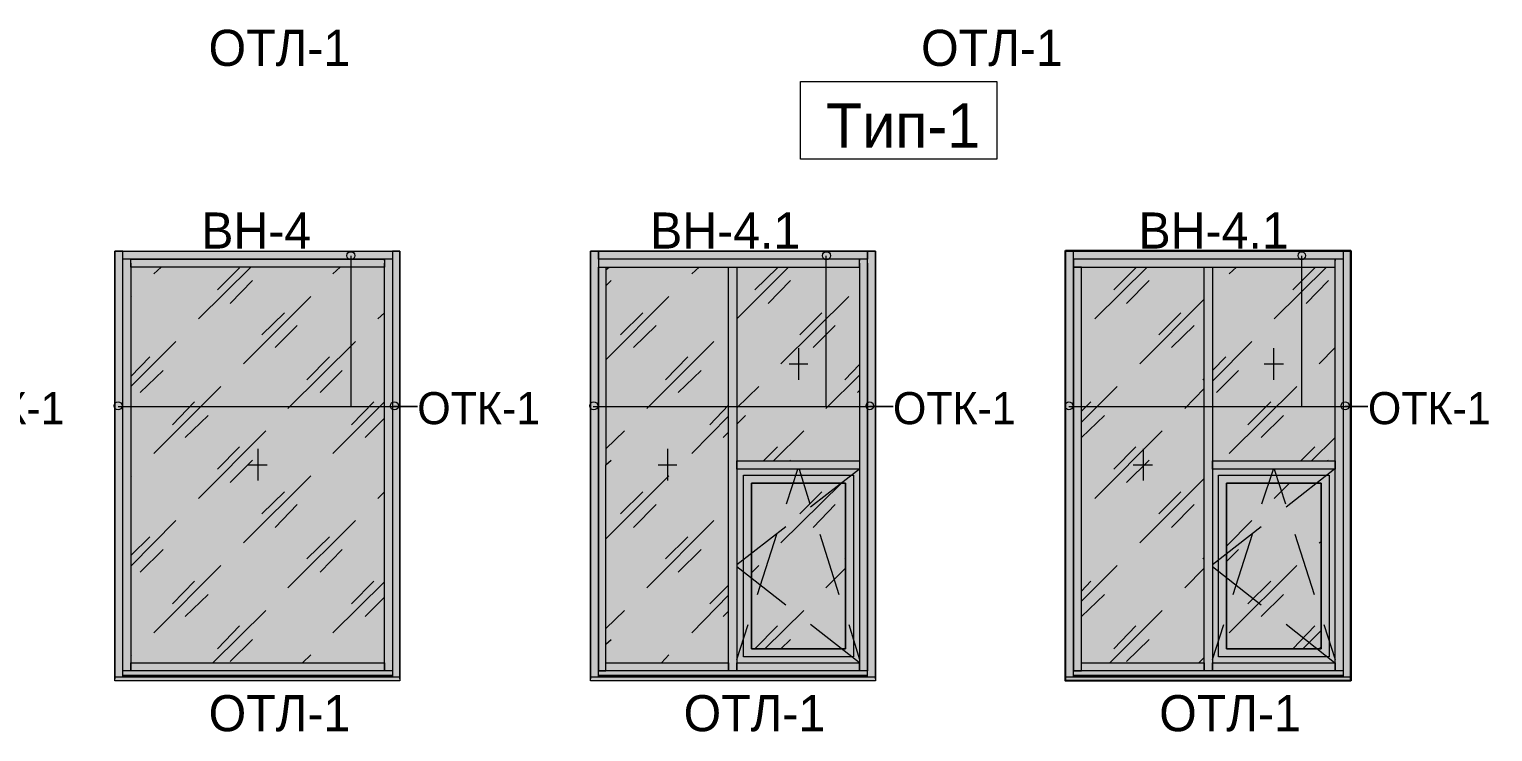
# Model space of a CAD drawing. Header units: millimetres. Extents: x 2294 to 908349, y -83289 to 219220.
# Drawn here: x 327248 to 336784, y 47355 to 51934 of the extents above; entities that cross this region are included whole.
import ezdxf

# ---------------------------------------------------------------- set-up
doc = ezdxf.new("R2010")
doc.units = ezdxf.units.MM
doc.layers.add('PDF _Геометрия', color=7, linetype='Continuous')
doc.layers.add('PDF _Текст', color=7, linetype='Continuous')

msp = doc.modelspace()

# ---------------------------------------------------------------- hatches: boundary and pattern name
at = {"transparency": 33554551}
h = msp.add_hatch(color=3, dxfattribs=at)
h.dxf.hatch_style = 1
h.paths.add_polyline_path([(327805.1, 50492.7), (329663, 50492.7), (329663, 47686.2), (327805.1, 47686.2)])
h = msp.add_hatch(color=3, dxfattribs=at)
h.dxf.hatch_style = 1
h.paths.add_polyline_path([(330904.5, 50492.7), (332762.4, 50492.7), (332762.4, 47686.2), (330904.5, 47686.2)])
h = msp.add_hatch(color=3, dxfattribs=at)
h.dxf.hatch_style = 1
h.paths.add_polyline_path([(333999.6, 50492.7), (335857.5, 50492.7), (335857.5, 47686.2), (333999.6, 47686.2)])

# ---------------------------------------------------------------- linework, layer by layer
msp.add_lwpolyline([(333999.6, 50492.7), (335857.5, 50492.7), (335857.5, 47686.2), (333999.6, 47686.2)], close=True)
at = {"layer": 'PDF _Геометрия', "lineweight": 9}
for points in [[(332272.8, 51594.4), (333553.7, 51594.4), (333553.7, 51087.3), (332272.8, 51087.3)], [(327883.8, 50488.4), (329614.9, 50488.4), (329614.9, 50435.9), (327883.8, 50435.9), (327857.5, 50435.9), (327857.5, 50488.4)], [(331831.3, 50435.9), (330957, 50435.9), (330957, 50383.5), (331831.3, 50383.5), (332657.5, 50383.5), (332657.5, 50435.9), (331831.3, 50435.9), (330983.2, 50435.9), (330957, 50435.9), (330957, 50488.4), (330983.2, 50488.4), (331831.3, 50488.4), (332683.8, 50488.4), (332710, 50488.4), (332710, 50435.9), (332683.8, 50435.9)], [(334930.7, 50435.9), (334052.1, 50435.9), (334052.1, 50383.5), (334930.7, 50383.5), (335757, 50383.5), (335757, 50435.9), (334930.7, 50435.9), (334078.3, 50435.9), (334052.1, 50435.9), (334052.1, 50488.4), (334078.3, 50488.4), (334930.7, 50488.4), (335783.2, 50488.4), (335809.4, 50488.4), (335809.4, 50435.9), (335783.2, 50435.9)], [(331857.5, 47751.8), (331805.1, 47751.8), (331005.1, 47751.8), (331005.1, 47804.2), (331805.1, 47804.2), (331805.1, 47751.8), (331805.1, 49093.8), (331805.1, 50383.5), (331857.5, 50383.5), (331857.5, 49093.8)], [(334957, 47751.8), (334904.5, 47751.8), (334104.5, 47751.8), (334104.5, 47804.2), (334904.5, 47804.2), (334904.5, 47751.8), (334904.5, 49093.8), (334904.5, 50383.5), (334957, 50383.5), (334957, 49093.8)], [(332657.5, 49067.6), (331857.5, 49067.6), (331857.5, 49120.1), (332657.5, 49120.1)], [(335757, 49067.6), (334957, 49067.6), (334957, 49120.1), (335757, 49120.1)], [(331901.2, 49028.3), (332618.2, 49028.3), (332618.2, 47843.6), (331901.2, 47843.6)], [(332618.2, 49028.3), (332618.2, 47843.6), (331901.2, 47843.6), (331901.2, 49028.3)], [(334996.3, 49028.3), (335717.6, 49028.3), (335717.6, 47843.6), (334996.3, 47843.6)], [(335717.6, 49028.3), (335717.6, 47843.6), (334996.3, 47843.6), (334996.3, 49028.3)], [(332565.7, 48975.8), (331953.7, 48975.8), (331953.7, 47896), (332565.7, 47896)], [(335665.2, 48975.8), (335048.8, 48975.8), (335048.8, 47896), (335665.2, 47896)], [(335048.8, 47896), (335048.8, 48975.8), (335665.2, 48975.8), (335665.2, 47896)], [(329562.5, 47751.8), (327910, 47751.8), (327910, 47804.2), (329562.5, 47804.2)], [(335757, 47751.8), (334957, 47751.8), (334957, 47804.2), (335757, 47804.2)], [(329663, 47686.2), (327805.1, 47686.2), (327805.1, 47712.4), (329663, 47712.4)], [(332762.4, 47686.2), (330904.5, 47686.2), (330904.5, 47712.4), (332762.4, 47712.4)], [(335861.9, 47686.2), (333999.6, 47686.2), (333999.6, 47712.4), (335861.9, 47712.4)]]:
    msp.add_lwpolyline(points, close=True, dxfattribs=at)
for points in [[(327910, 50409.7), (327910, 47751.8), (327857.5, 47751.8), (327857.5, 50409.7), (327857.5, 50488.4), (327805.1, 50488.4), (327805.1, 50409.7), (327805.1, 47778), (327805.1, 47699.3), (327805.1, 50488.4), (329663, 50488.4), (329663, 47699.3), (329663, 47778), (329663, 50409.7), (329663, 50488.4), (329614.9, 50488.4), (329614.9, 50409.7), (329614.9, 47751.8), (329562.5, 47751.8), (329562.5, 50409.7)], [(329343.9, 50457.8), (329343.9, 49474.2), (329776.7, 49474.2), (329623.7, 49474.2)], [(332710, 50409.7), (332710, 50488.4), (332762.4, 50488.4), (332762.4, 50409.7), (332762.4, 49093.8), (332762.4, 47778), (332762.4, 47699.3), (332762.4, 50488.4), (330904.5, 50488.4), (330904.5, 47699.3), (330904.5, 47778), (330904.5, 49093.8), (330904.5, 50409.7), (330904.5, 50488.4), (330957, 50488.4), (330957, 50409.7), (330957, 49093.8), (330957, 47751.8), (331005.1, 47751.8), (331005.1, 49093.8), (331040, 49124.4)], [(332439, 50457.8), (332439, 49474.2), (332876.1, 49474.2), (332723.1, 49474.2)], [(334052.1, 47712.4), (334052.1, 47778), (334052.1, 49093.8), (334052.1, 47751.8), (334104.5, 47751.8), (334104.5, 49093.8), (334104.5, 50383.5), (334052.1, 50383.5), (334052.1, 49093.8), (334052.1, 50409.7), (334052.1, 50488.4), (333999.6, 50488.4), (333999.6, 50409.7), (333999.6, 49093.8), (333999.6, 47778), (333999.6, 47699.3), (333999.6, 50488.4), (335861.9, 50488.4), (335861.9, 47699.3), (335861.9, 47778), (335861.9, 49093.8), (335861.9, 50409.7), (335861.9, 50488.4), (335809.4, 50488.4), (335809.4, 50409.7), (335809.4, 49093.8), (335809.4, 47751.8), (335757, 47751.8), (335757, 49093.8), (335757, 50409.7)], [(335538.4, 50457.8), (335538.4, 49474.2), (335971.2, 49474.2), (335822.5, 49474.2)], [(327857.5, 47712.4), (327857.5, 47778), (327857.5, 50409.7)], [(329562.5, 50427.2), (329562.5, 50435.9), (329562.5, 50383.5), (327910, 50383.5), (327910, 50435.9), (329562.5, 50435.9)], [(327910, 50427.2), (327910, 50435.9)], [(328058.6, 50339.7), (328106.7, 50383.5)], [(328351.5, 50046.8), (328692.5, 50383.5)], [(328473.9, 50234.8), (328618.2, 50379.1)], [(329225.8, 50339.7), (329273.9, 50383.5)], [(329614.9, 50409.7), (329614.9, 47778), (329614.9, 47712.4)], [(330957, 47712.4), (330957, 47778), (330957, 49093.8), (330957, 50383.5), (331005.1, 50383.5), (331005.1, 49093.8)], [(331005.1, 50366), (331026.9, 50383.5)], [(331564.6, 50339.7), (331612.7, 50383.5)], [(332657.5, 50409.7), (332657.5, 49093.8), (332657.5, 47751.8), (331857.5, 47751.8), (331857.5, 47804.2), (332657.5, 47804.2)], [(331857.5, 50046.8), (332194.1, 50383.5)], [(331975.6, 50234.8), (332124.2, 50379.1)], [(332710, 47712.4), (332710, 47778), (332710, 49093.8), (332710, 50409.7), (332710, 49093.8), (332710, 47751.8), (332657.5, 47751.8), (332657.5, 47804.2), (332338.4, 48053.4)], [(332657.5, 50435.9), (332657.5, 50427.2)], [(334192, 50046.8), (334532.9, 50383.5)], [(334314.4, 50234.8), (334458.6, 50379.1)], [(335066.3, 50339.7), (335114.4, 50383.5)], [(335359.2, 50046.8), (335700.1, 50383.5)], [(335481.6, 50234.8), (335625.8, 50379.1)], [(335757, 50435.9), (335757, 50427.2)], [(335809.4, 50409.7), (335809.4, 49093.8), (335809.4, 47778), (335809.4, 47712.4)], [(328557, 50147.4), (328701.3, 50296)], [(331005.1, 50261), (331040, 50296)], [(332063, 50147.4), (332207.3, 50296)], [(334397.4, 50147.4), (334546, 50296)], [(335569, 50147.4), (335713.3, 50296)], [(327910, 50186.7), (327914.4, 50191.1)], [(328644.4, 49753.9), (329081.6, 50191.1)], [(331005.1, 49780.2), (331416, 50191.1)], [(332146.1, 49753.9), (332587.6, 50191.1)], [(334484.8, 49753.9), (334904.5, 50173.6)], [(328762.5, 49941.9), (328911.1, 50086.2)], [(329518.7, 50046.8), (329562.5, 50086.2)], [(331101.2, 49941.9), (331245.5, 50086.2)], [(332268.5, 49941.9), (332412.7, 50086.2)], [(334607.3, 49941.9), (334751.5, 50086.2)], [(328849.9, 49858.9), (328994.1, 50003.1)], [(331184.3, 49858.9), (331332.9, 50003.1)], [(332355.9, 49858.9), (332500.2, 50003.1)], [(334690.3, 49858.9), (334838.9, 50003.1)], [(327910, 49605.3), (328202.9, 49898.2)], [(328932.9, 49461.1), (329374.5, 49898.2)], [(331271.7, 49461.1), (331708.9, 49898.2)], [(334957, 49640.3), (335214.9, 49898.2)], [(327910, 49670.9), (328032.4, 49797.7)], [(329055.4, 49649), (329204, 49797.7)], [(331394.1, 49649), (331538.4, 49797.7)], [(332259.7, 49854.5), (332259.7, 49649)], [(334957, 49710.2), (335044.4, 49797.7)], [(335354.8, 49854.5), (335354.8, 49649)], [(335652.1, 49753.9), (335757, 49858.9)], [(327971.2, 49566), (328119.8, 49710.2)], [(329142.8, 49566), (329287, 49710.2)], [(331477.2, 49566), (331625.8, 49710.2)], [(332198.5, 49753.9), (332320.9, 49753.9)], [(332561.4, 49649), (332657.5, 49749.6)], [(334983.2, 49566), (335127.5, 49710.2)], [(335293.6, 49753.9), (335420.4, 49753.9)], [(328058.6, 49168.2), (328495.8, 49605.3)], [(331857.5, 49465.4), (332001.8, 49605.3)], [(332439, 49461.1), (332657.5, 49679.6)], [(334104.5, 49373.6), (334336.2, 49605.3)], [(334777.7, 49461.1), (334904.5, 49592.2)], [(334895.8, 49649), (334904.5, 49657.8)], [(335066.3, 49168.2), (335507.8, 49605.3)], [(328181, 49356.1), (328325.3, 49504.8)], [(329225.8, 49168.2), (329562.5, 49504.8)], [(329348.2, 49356.1), (329492.5, 49504.8)], [(332644.4, 49566), (332657.5, 49579.1)], [(334104.5, 49443.6), (334165.7, 49504.8)], [(335188.7, 49356.1), (335337.3, 49504.8)], [(327826.9, 49474.2), (329776.7, 49474.2)], [(328264.1, 49273.1), (328412.7, 49417.3)], [(329435.7, 49273.1), (329562.5, 49399.8)], [(330922, 49474.2), (332876.1, 49474.2)], [(331564.6, 49168.2), (331805.1, 49413)], [(331682.7, 49356.1), (331805.1, 49482.9)], [(331857.5, 49360.5), (331914.4, 49417.3)], [(334021.5, 49474.2), (335971.2, 49474.2)], [(334104.5, 49273.1), (334253.2, 49417.3)], [(335276.1, 49273.1), (335420.4, 49417.3)], [(328351.5, 48875.3), (328788.7, 49316.8)], [(331005.1, 49198.8), (331127.5, 49316.8)], [(331770.1, 49273.1), (331805.1, 49308)], [(332098, 49120.1), (332294.7, 49316.8)], [(334192, 48875.3), (334629.1, 49316.8)], [(328473.9, 49067.6), (328618.2, 49211.9)], [(332032.4, 49120.1), (332124.2, 49211.9)], [(334314.4, 49067.6), (334458.6, 49211.9)], [(335534, 49120.1), (335625.8, 49211.9)], [(335604, 49120.1), (335757, 49273.1)], [(328557, 48980.2), (328701.3, 49124.4)], [(328736.2, 49198.8), (328736.2, 48993.3)], [(331407.3, 49198.8), (331407.3, 48993.3)], [(332202.9, 49120.1), (332207.3, 49124.4)], [(334397.4, 48980.2), (334546, 49124.4)], [(334506.7, 49198.8), (334506.7, 48993.3)], [(335704.5, 49120.1), (335713.3, 49124.4)], [(327910, 49019.5), (327914.4, 49023.9)], [(328644.4, 48586.7), (329081.6, 49023.9)], [(328675, 49093.8), (328797.4, 49093.8)], [(331005.1, 48613), (331416, 49023.9)], [(331346.1, 49093.8), (331468.5, 49093.8)], [(332181, 48840.3), (332255.3, 49067.6)], [(332264.1, 49067.6), (332334, 48840.3)], [(332657.5, 49067.6), (332338.4, 48818.4)], [(334441.1, 49093.8), (334567.9, 49093.8)], [(335280.5, 48840.3), (335354.8, 49067.6)], [(335359.2, 49067.6), (335433.5, 48840.3)], [(335752.6, 49067.6), (335437.9, 48818.4)], [(331953.7, 48971.4), (331953.7, 48975.8), (332565.7, 48975.8), (332565.7, 47896), (331953.7, 47896), (331953.7, 48975.8)], [(332146.1, 48586.7), (332539.5, 48975.8)], [(334484.8, 48586.7), (334904.5, 49006.4)], [(335359.2, 48875.3), (335459.7, 48975.8)], [(328762.5, 48774.7), (328911.1, 48919)], [(328849.9, 48687.3), (328994.1, 48835.9)], [(329518.7, 48875.3), (329562.5, 48919)], [(331101.2, 48774.7), (331245.5, 48919)], [(331184.3, 48687.3), (331332.9, 48835.9)], [(332268.5, 48774.7), (332412.7, 48919)], [(332355.9, 48687.3), (332500.2, 48835.9)], [(334607.3, 48774.7), (334751.5, 48919)], [(334690.3, 48687.3), (334838.9, 48835.9)], [(327910, 48433.7), (328202.9, 48731)], [(328932.9, 48293.8), (329374.5, 48731)], [(331271.7, 48293.8), (331708.9, 48731)], [(335048.8, 48564.9), (335214.9, 48731)], [(332176.7, 48691.7), (331857.5, 48442.5)], [(331993, 48250.1), (332119.8, 48643.6)], [(332399.6, 48643.6), (332522, 48250.1)], [(335276.1, 48691.7), (334957, 48442.5)], [(335092.5, 48250.1), (335219.3, 48643.6)], [(335494.7, 48643.6), (335621.5, 48250.1)], [(327910, 48503.7), (328032.4, 48626.1)], [(327971.2, 48394.4), (328119.8, 48543)], [(329055.4, 48481.8), (329204, 48626.1)], [(329142.8, 48394.4), (329287, 48543)], [(331394.1, 48481.8), (331538.4, 48626.1)], [(331477.2, 48394.4), (331625.8, 48543)], [(335048.8, 48464.3), (335127.5, 48543)], [(335652.1, 48586.7), (335665.2, 48595.5)], [(332561.4, 48481.8), (332565.7, 48486.2)], [(334895.8, 48481.8), (334904.5, 48490.6)], [(328058.6, 48000.9), (328495.8, 48438.1)], [(332176.7, 48180.2), (331857.5, 48429.4)], [(331953.7, 48390), (332001.8, 48438.1)], [(332439, 48293.8), (332565.7, 48420.6)], [(334104.5, 48206.4), (334336.2, 48438.1)], [(334777.7, 48293.8), (334904.5, 48420.6)], [(335276.1, 48180.2), (334957, 48429.4)], [(335066.3, 48000.9), (335507.8, 48438.1)], [(328181, 48188.9), (328325.3, 48337.6)], [(329225.8, 48000.9), (329562.5, 48333.2)], [(329348.2, 48188.9), (329492.5, 48337.6)], [(331682.7, 48188.9), (331805.1, 48311.3)], [(334104.5, 48272), (334165.7, 48337.6)], [(335188.7, 48188.9), (335337.3, 48337.6)], [(328264.1, 48105.9), (328412.7, 48250.1)], [(329435.7, 48105.9), (329562.5, 48232.6)], [(331564.6, 48000.9), (331805.1, 48245.8)], [(334104.5, 48105.9), (334253.2, 48250.1)], [(335276.1, 48105.9), (335420.4, 48250.1)], [(328443.3, 47804.2), (328788.7, 48145.2)], [(331005.1, 48027.2), (331127.5, 48145.2)], [(331770.1, 48105.9), (331805.1, 48140.8)], [(332041.1, 47896), (332294.7, 48145.2)], [(334288.1, 47804.2), (334629.1, 48145.2)], [(328473.9, 47896), (328618.2, 48044.7)], [(331857.5, 47826.1), (331931.8, 48053.4)], [(331975.6, 47896), (332124.2, 48044.7)], [(332587.6, 48053.4), (332657.5, 47826.1)], [(334314.4, 47896), (334458.6, 48044.7)], [(334957, 47826.1), (335031.3, 48053.4)], [(335752.6, 47804.2), (335437.9, 48053.4)], [(335481.6, 47896), (335625.8, 48044.7)], [(335547.1, 47896), (335665.2, 48014.1)], [(335682.7, 48053.4), (335757, 47826.1)], [(328557, 47813), (328701.3, 47957.2)], [(331005.1, 47926.6), (331040, 47957.2)], [(332146.1, 47896), (332207.3, 47957.2)], [(334397.4, 47813), (334546, 47957.2)], [(335652.1, 47896), (335665.2, 47909.1)], [(327910, 47852.3), (327914.4, 47856.7)], [(329029.1, 47804.2), (329081.6, 47856.7)], [(331367.9, 47804.2), (331416, 47856.7)], [(334869.5, 47804.2), (334904.5, 47839.2)], [(327805.1, 47712.4), (327805.1, 47712.4)], [(327805.1, 47686.2), (327805.1, 47690.6)], [(329614.9, 47751.8), (327857.5, 47751.8)], [(329614.9, 47721.2), (327857.5, 47721.2), (329614.9, 47721.2)], [(329614.9, 47721.2), (327857.5, 47721.2)], [(329663, 47712.4), (329663, 47712.4)], [(329663, 47690.6), (329663, 47686.2)], [(330904.5, 47712.4), (330904.5, 47712.4)], [(330904.5, 47686.2), (330904.5, 47690.6)], [(332710, 47751.8), (330957, 47751.8)], [(332710, 47721.2), (330957, 47721.2), (332710, 47721.2)], [(332710, 47721.2), (330957, 47721.2)], [(332762.4, 47712.4), (332762.4, 47712.4)], [(332762.4, 47690.6), (332762.4, 47686.2)], [(333999.6, 47712.4), (333999.6, 47712.4)], [(333999.6, 47686.2), (333999.6, 47690.6)], [(335809.4, 47751.8), (334052.1, 47751.8)], [(335809.4, 47721.2), (334052.1, 47721.2), (335809.4, 47721.2)], [(335809.4, 47721.2), (334052.1, 47721.2)], [(335861.9, 47712.4), (335861.9, 47712.4)], [(335861.9, 47690.6), (335861.9, 47686.2)]]:
    msp.add_lwpolyline(points, dxfattribs=at)
for points in [[(329317.6, 50457.8), (329317.6, 50475.3), (329326.4, 50484), (329343.9, 50484)], [(329317.6, 50457.8), (329317.6, 50475.3), (329326.4, 50484), (329343.9, 50484)], [(329343.9, 50431.5), (329326.4, 50431.5), (329317.6, 50444.7), (329317.6, 50457.8)], [(329343.9, 50431.5), (329326.4, 50431.5), (329317.6, 50444.7), (329317.6, 50457.8)], [(329343.9, 50484), (329357, 50484), (329370.1, 50475.3), (329370.1, 50457.8)], [(329343.9, 50484), (329357, 50484), (329370.1, 50475.3), (329370.1, 50457.8)], [(329370.1, 50457.8), (329370.1, 50444.7), (329357, 50431.5), (329343.9, 50431.5)], [(329370.1, 50457.8), (329370.1, 50444.7), (329357, 50431.5), (329343.9, 50431.5)], [(332417.1, 50457.8), (332417.1, 50475.3), (332425.8, 50484), (332443.3, 50484)], [(332417.1, 50457.8), (332417.1, 50475.3), (332425.8, 50484), (332443.3, 50484)], [(332443.3, 50431.5), (332425.8, 50431.5), (332417.1, 50444.7), (332417.1, 50457.8)], [(332443.3, 50431.5), (332425.8, 50431.5), (332417.1, 50444.7), (332417.1, 50457.8)], [(332443.3, 50484), (332456.4, 50484), (332469.6, 50475.3), (332469.6, 50457.8)], [(332443.3, 50484), (332456.4, 50484), (332469.6, 50475.3), (332469.6, 50457.8)], [(332469.6, 50457.8), (332469.6, 50444.7), (332456.4, 50431.5), (332443.3, 50431.5)], [(332469.6, 50457.8), (332469.6, 50444.7), (332456.4, 50431.5), (332443.3, 50431.5)], [(335516.5, 50457.8), (335516.5, 50475.3), (335525.3, 50484), (335538.4, 50484)], [(335516.5, 50457.8), (335516.5, 50475.3), (335525.3, 50484), (335538.4, 50484)], [(335538.4, 50431.5), (335525.3, 50431.5), (335516.5, 50444.7), (335516.5, 50457.8)], [(335538.4, 50431.5), (335525.3, 50431.5), (335516.5, 50444.7), (335516.5, 50457.8)], [(335538.4, 50484), (335551.5, 50484), (335564.6, 50475.3), (335564.6, 50457.8)], [(335538.4, 50484), (335551.5, 50484), (335564.6, 50475.3), (335564.6, 50457.8)], [(335564.6, 50457.8), (335564.6, 50444.7), (335551.5, 50431.5), (335538.4, 50431.5)], [(335564.6, 50457.8), (335564.6, 50444.7), (335551.5, 50431.5), (335538.4, 50431.5)], [(327800.7, 49478.5), (327800.7, 49496), (327809.5, 49504.8), (327826.9, 49504.8)], [(327800.7, 49478.5), (327800.7, 49496), (327809.5, 49504.8), (327826.9, 49504.8)], [(327826.9, 49504.8), (327840.1, 49504.8), (327853.2, 49496), (327853.2, 49478.5)], [(327826.9, 49504.8), (327840.1, 49504.8), (327853.2, 49496), (327853.2, 49478.5)], [(329601.8, 49478.5), (329601.8, 49496), (329610.5, 49504.8), (329628, 49504.8)], [(329601.8, 49478.5), (329601.8, 49496), (329610.5, 49504.8), (329628, 49504.8)], [(329628, 49504.8), (329641.1, 49504.8), (329654.3, 49496), (329654.3, 49478.5)], [(329628, 49504.8), (329641.1, 49504.8), (329654.3, 49496), (329654.3, 49478.5)], [(330900.2, 49478.5), (330900.2, 49496), (330908.9, 49504.8), (330926.4, 49504.8)], [(330900.2, 49478.5), (330900.2, 49496), (330908.9, 49504.8), (330926.4, 49504.8)], [(330926.4, 49504.8), (330939.5, 49504.8), (330952.6, 49496), (330952.6, 49478.5)], [(330926.4, 49504.8), (330939.5, 49504.8), (330952.6, 49496), (330952.6, 49478.5)], [(332701.2, 49478.5), (332701.2, 49496), (332710, 49504.8), (332723.1, 49504.8)], [(332701.2, 49478.5), (332701.2, 49496), (332710, 49504.8), (332723.1, 49504.8)], [(332723.1, 49504.8), (332736.2, 49504.8), (332749.3, 49496), (332749.3, 49478.5)], [(332723.1, 49504.8), (332736.2, 49504.8), (332749.3, 49496), (332749.3, 49478.5)], [(333999.6, 49478.5), (333999.6, 49496), (334008.3, 49504.8), (334021.5, 49504.8)], [(333999.6, 49478.5), (333999.6, 49496), (334008.3, 49504.8), (334021.5, 49504.8)], [(334021.5, 49504.8), (334034.6, 49504.8), (334047.7, 49496), (334047.7, 49478.5)], [(334021.5, 49504.8), (334034.6, 49504.8), (334047.7, 49496), (334047.7, 49478.5)], [(335796.3, 49478.5), (335796.3, 49496), (335805.1, 49504.8), (335822.5, 49504.8)], [(335796.3, 49478.5), (335796.3, 49496), (335805.1, 49504.8), (335822.5, 49504.8)], [(335822.5, 49504.8), (335835.7, 49504.8), (335848.8, 49496), (335848.8, 49478.5)], [(335822.5, 49504.8), (335835.7, 49504.8), (335848.8, 49496), (335848.8, 49478.5)], [(327826.9, 49452.3), (327809.5, 49452.3), (327800.7, 49465.4), (327800.7, 49478.5)], [(327826.9, 49452.3), (327809.5, 49452.3), (327800.7, 49465.4), (327800.7, 49478.5)], [(327853.2, 49478.5), (327853.2, 49465.4), (327840.1, 49452.3), (327826.9, 49452.3)], [(327853.2, 49478.5), (327853.2, 49465.4), (327840.1, 49452.3), (327826.9, 49452.3)], [(329628, 49452.3), (329610.5, 49452.3), (329601.8, 49465.4), (329601.8, 49478.5)], [(329628, 49452.3), (329610.5, 49452.3), (329601.8, 49465.4), (329601.8, 49478.5)], [(329654.3, 49478.5), (329654.3, 49465.4), (329641.1, 49452.3), (329628, 49452.3)], [(329654.3, 49478.5), (329654.3, 49465.4), (329641.1, 49452.3), (329628, 49452.3)], [(330926.4, 49452.3), (330908.9, 49452.3), (330900.2, 49465.4), (330900.2, 49478.5)], [(330926.4, 49452.3), (330908.9, 49452.3), (330900.2, 49465.4), (330900.2, 49478.5)], [(330952.6, 49478.5), (330952.6, 49465.4), (330939.5, 49452.3), (330926.4, 49452.3)], [(330952.6, 49478.5), (330952.6, 49465.4), (330939.5, 49452.3), (330926.4, 49452.3)], [(332723.1, 49452.3), (332710, 49452.3), (332701.2, 49465.4), (332701.2, 49478.5)], [(332723.1, 49452.3), (332710, 49452.3), (332701.2, 49465.4), (332701.2, 49478.5)], [(332749.3, 49478.5), (332749.3, 49465.4), (332736.2, 49452.3), (332723.1, 49452.3)], [(332749.3, 49478.5), (332749.3, 49465.4), (332736.2, 49452.3), (332723.1, 49452.3)], [(334021.5, 49452.3), (334008.3, 49452.3), (333999.6, 49465.4), (333999.6, 49478.5)], [(334021.5, 49452.3), (334008.3, 49452.3), (333999.6, 49465.4), (333999.6, 49478.5)], [(334047.7, 49478.5), (334047.7, 49465.4), (334034.6, 49452.3), (334021.5, 49452.3)], [(334047.7, 49478.5), (334047.7, 49465.4), (334034.6, 49452.3), (334021.5, 49452.3)], [(335822.5, 49452.3), (335805.1, 49452.3), (335796.3, 49465.4), (335796.3, 49478.5)], [(335822.5, 49452.3), (335805.1, 49452.3), (335796.3, 49465.4), (335796.3, 49478.5)], [(335848.8, 49478.5), (335848.8, 49465.4), (335835.7, 49452.3), (335822.5, 49452.3)], [(335848.8, 49478.5), (335848.8, 49465.4), (335835.7, 49452.3), (335822.5, 49452.3)]]:
    msp.add_open_spline(points, degree=3, dxfattribs=at)

# ---------------------------------------------------------------- texts
at = {"layer": 'PDF _Текст', "attachment_point": 4, "style": ''}
for s, insert, char_height in [('ОТЛ-1', (328416, 51811), 235.29), ('ОТЛ-1', (333059.1, 51811), 235.29), ('Тип-1', (332438.4, 51305.9), 289.45), ('ВН-4', (328368.3, 50621.9), 235.29), ('ВН-4.1', (331293, 50621.9), 235.29), ('ВН-4.1', (334475.4, 50621.9), 235.29), ('ОТК-1', (326676.8, 49462.9), 209.3), ('ОТК-1', (329776.1, 49462.9), 209.3), ('ОТК-1', (332875.5, 49462.9), 209.3), ('ОТК-1', (335970.5, 49462.9), 209.3), ('ОТЛ-1', (328416.6, 47474.5), 235.29), ('ОТЛ-1', (331511.6, 47474.5), 235.29), ('ОТЛ-1', (334610.8, 47474.5), 235.29)]:
    msp.add_mtext(s, dxfattribs=dict(at, insert=insert, char_height=char_height))

doc.saveas('drawing.dxf')
